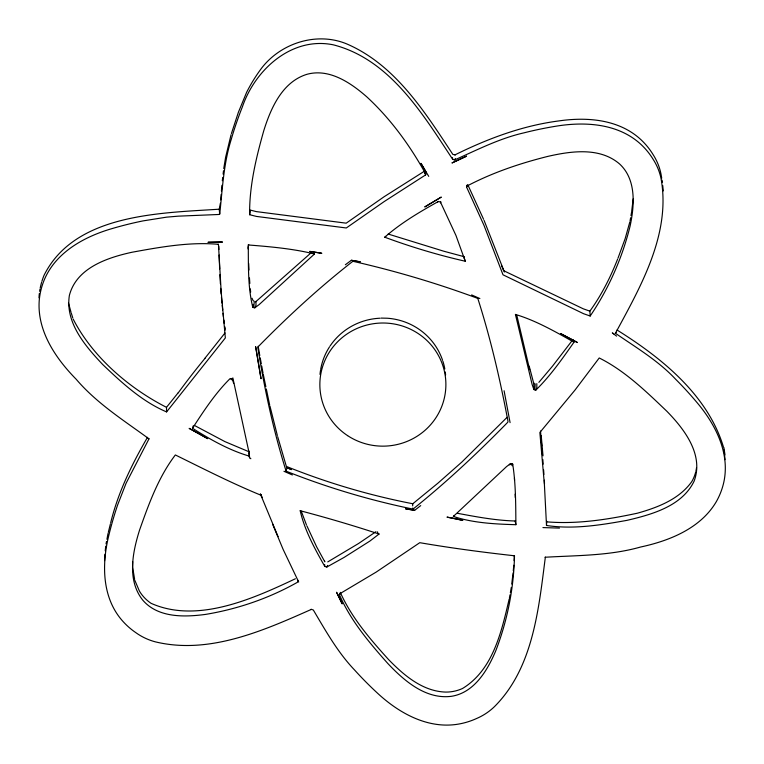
<?xml version="1.0" encoding="UTF-8"?>
<svg xmlns="http://www.w3.org/2000/svg" width="764" height="764" viewBox="0 0 764 764"><rect width="100%" height="100%" fill="white"/><g stroke="black" fill="none" stroke-linecap="round" stroke-linejoin="round"><path stroke-width="1.15" d="M132.678 561.635L132.649 567.318L134.636 579.399M300.195 510.734C304.664 530.493 314.844 548.896 324.796 566.439L326.82 567.041L344.096 557.414L369.9 541.065L379.059 534.036C353.398 525.556 326.343 517.6 300.195 510.734L300.911 510.849M533.845 382.965L533.893 389.516L535.889 390.07C550.424 375.812 562.294 358.813 573.993 342.186C555.524 331.796 535.831 320.498 515.433 314.434L532.155 384.607L533.893 389.516M515.891 524.696C515.71 504.546 515.834 484.032 512.711 464.12L510.715 463.5L506.561 466.594L453.386 516.435C473.069 523.025 495.282 524.104 515.891 524.696L515.146 521.029M39.002 297.826L39.117 295.678A72.704 71.042 -1.2 0 1 39.346 293.491M514.105 560.595L514.382 555.839M250.859 458.725L249.542 457.751L249.169 453.186L232.839 377.865M232.476 379.584L232.409 380.443L232.103 378.552L230.05 378.648C215.352 393.183 203.74 410.936 192.509 428.27C210.062 439.405 229.181 450.244 249.322 456.127L249.58 457.149M248.271 244.967C248.491 265.633 247.765 287.102 252.769 307.224L254.746 307.854L259.149 304.597L314.501 253.973C293.233 248.739 270.112 246.657 248.271 244.967L248.768 244.814M193.263 425.806L192.509 428.27M633.203 198.841L631.656 211.504M220.395 203.195L219.22 209.355L219.726 214.035L218.58 214.493L178.279 216.155L166.552 217.157L143.059 220.892A364.065 355.766 -1.2 0 0 108.841 229.553C82.292 237.824 55.314 253.256 44.169 280.092A72.666 71.004 -1.2 0 0 39.231 300.472C36.978 330.955 55.715 358.431 76.171 379.24C96.741 403.363 123.778 420.391 148.99 438.851L126.079 483.268L117.618 504.985A367.742 359.357 -1.2 0 0 108.135 538.267C102.013 565.093 102.395 595.92 120.359 618.362A72.36 70.718 -1.2 0 0 135.963 632.745A58.637 57.3 -1.2 0 0 155.264 641.827C209.002 654.853 263.208 630.749 311.406 609.376L313.307 609.978C325.665 630.806 337.602 652.189 354.458 669.875A365.66 357.332 -1.2 0 0 379.106 694.648C399.906 713.433 427.229 728.398 456.127 724.463A72.217 70.575 -1.2 0 0 476.698 718.456A58.799 57.453 -1.2 0 0 494.432 706.671C533.377 667.793 538.696 608.516 545.362 557.109M220.672 199.92L221.13 194.457M221.426 191.029L221.923 185.308M513.074 572.933L511.737 584.049M513.284 570.737L513.8 565.255M252.769 307.224L253.037 304.397M224.969 333.008L204.972 358.221M231.072 379.527L231.186 378.457M467.272 184.859L466.546 186.989L483.956 225.294L503.008 274.811L583.62 313.727L590.18 316.019C608.669 288.763 622.278 257.955 630.128 225.953C634.492 205.468 636.498 179.559 619.614 163.993C599.941 147.003 571.357 151.033 548.036 156.343C519.988 163.334 492.369 172.654 466.756 186.168L466.546 186.989M222.314 180.743L222.706 177.429M223.098 174.116L223.489 170.811M286.758 468.466L286.118 471.178C327.002 487.451 369.9 500.277 413.009 509.101C446.434 482.275 477.777 452.909 507.735 422.282L508.003 421.422C500.21 379.909 490.641 338.643 477.786 298.39L477.385 298.065M534.867 389.907L535.182 383.862M223.747 168.605L225.609 157.269L231.072 134.665M630.08 220.863L630.615 217.74M630.969 215.658L631.503 212.535M219.726 214.035C222.458 189.071 223.575 163.677 231.196 139.525A367.771 359.395 -1.2 0 1 242.417 106.769C255.128 69.581 291.8 36.328 333.266 44.818C389.774 59.239 422.712 113.922 452.718 159.389L454.647 159.934C477.29 149.82 499.608 138.37 523.999 132.84A365.66 357.332 -1.2 0 1 558.637 125.783C586.37 121.657 617.541 123.892 639.563 143.155A72.217 70.575 -1.2 0 1 653.163 159.361A58.799 57.462 -1.2 0 1 661.099 178.814C670.983 234.042 640.662 286.529 615.431 333.276C636.078 347.544 658.157 360.598 675.557 379.164A364.094 355.795 -1.2 0 1 699.012 404.968C716.393 426.283 729.916 453.997 723.833 482.113A72.666 71.014 -1.2 0 1 716.279 501.719C700.617 528.354 669.512 540.816 640.614 547.014C609.5 555.858 576.915 555.361 545.047 557.252M509.416 598.059L509.98 594.86M510.362 592.73L511.297 587.401M440.809 201.686L440.608 202.852L440.446 202.049L438.44 201.457C419.751 211.915 400.833 223.012 384.76 237.212C410.65 246.829 438.326 255.128 465.257 261.231L455.984 235.522L440.446 202.049M106.053 543.882L106.492 541.581M106.931 539.269L108.02 533.501M629.832 221.942L625.162 238.635L617.981 258.203M509.168 599.11C501.518 631.58 493.143 669.847 462.535 688.488A39.012 38.124 -1.2 0 1 445.889 692.089C422.702 691.477 403.812 675.242 388.475 659.456C370.015 639.019 351.621 617.732 340.276 592.367M249.37 451.228L249.322 456.127M108.287 532.432L110.408 523.894M253.724 307.644L254.297 301.436L253.008 300.481L252.044 298.237M512.711 464.12L512.262 465.773L512.071 464.617M110.675 522.824C118.048 492.427 131.895 464.245 147.49 437.314M231.425 133.528L238.406 112.222L246.657 92.243A169.398 165.54 -1.2 0 1 261.469 68.321C281.276 42.354 318.617 30.99 348.804 44.818C396.153 66.153 425.328 112.652 452.842 154.423L455.487 154.863M425.548 174.956L425.825 174.173C410.144 145.723 390.767 118.993 366.844 96.904C350.8 82.827 329.217 68.063 306.813 74.347C282.25 81.968 270.8 108.182 263.761 130.749C256.036 158.033 249.284 186.215 249.618 214.703L256.389 216.413L346.293 227.978L384.187 201.562L425.548 174.956L424.679 172.635M535.889 390.07L536.844 387.405L536.815 383.652M617.579 259.216C610.388 277.466 601.392 295.248 589.865 311.139L590.18 316.019M546.508 525.47L544.426 484.882L539.861 432.491L574.996 390.079L599.224 357.972C624.818 370.693 646.191 391.54 666.829 411.233C684.305 429.082 703.988 454.695 694.142 481.1C682.109 506.188 651.959 514.506 626.938 520.36C600.619 525.088 573.019 529.576 546.508 525.47L546.69 521.296M339.722 593.809L339.359 594.573C350.581 620.616 369.184 642.534 387.854 663.534C404.223 680.877 425.901 699.69 451.553 696.29C474.377 692.642 487.594 670.229 495.807 650.689C507.42 620.511 513.838 588.089 514.487 555.781C483.068 552.305 451.075 548.055 419.78 542.688L376.165 572.102L339.722 593.809L340.228 593.322M249.618 214.703L250.248 211.638L249.513 209.899L256.293 211.599L346.197 223.174L384.111 196.74L424.211 171.337M254.746 307.854L255.988 305.304L255.959 301.388M326.82 567.041L327.641 565.398M454.647 159.934L455.401 158.53M507.086 417.325L461.924 461.991L438.058 483.058L412.789 503.753L412.646 505.873M615.431 333.276L615.985 332.416M511.011 464.751L511.756 463.681M286.118 471.178C273.483 430.82 264.525 389.373 257.84 347.639L258.117 346.789C287.99 316.334 319.495 287.35 353.121 261.087M571.405 341.565L552.553 366.109L538.878 382.353M178.174 392.772L166.495 407.327C128.992 388.217 92.578 356.998 73.115 318.989M166.59 411.911L225.351 337.927L221.188 291.934L218.447 244.327C189.806 241.73 160.306 247.078 131.981 252.254C107.294 257.649 76.476 267.897 69.381 295.401C65.007 322.599 85.31 346.149 102.748 364.552C121.829 382.774 142.142 401.558 166.59 411.911L166.495 407.327M261.317 495.368C232.036 483.373 203.53 468.819 175.348 454.952C158.444 477.137 148.789 503.963 139.573 530.054C132.554 552.382 126.824 580.392 142.897 600.303C158.158 617.942 184.42 617.216 205.583 614.399C237.843 609.042 269.32 598.231 297.798 582.082L297.845 580.296M509.301 464.856L510.715 463.5M466.756 186.168L467.472 185.49M453.386 516.435L454.427 515.471M310.996 252.894L255.568 301.895M384.76 237.212L385.782 236.382M414.661 510.314L405.713 508.862L414.661 510.314L420.725 505.615M345.357 264.745L351.383 260.285L360.169 261.813L351.383 260.285M375.945 531.696L358.536 543.519L327.766 561.903M437.638 201.963L438.44 201.457M295.391 578.759C253.132 598.699 197.313 623.959 151.062 603.312A39.031 38.143 -1.2 0 1 139.43 591.126L134.884 580.459M219.564 209.174C160.201 213.08 74.862 213.576 44.054 275.288A72.704 71.042 -1.2 0 0 41.886 281.381M454.771 154.968C487.527 138.762 522.099 125.735 558.57 120.96C586.294 116.882 617.455 119.088 639.468 138.341A72.255 70.603 -1.2 0 1 653.067 154.557A58.828 57.491 -1.2 0 1 661.003 174.011L661.719 178.127M339.359 594.573L339.865 594.402M515.614 520.991C496.314 520.58 476.717 516.894 457.646 513.332M217.921 244.423L218.447 244.327M310.528 609.519L311.406 609.376M464.483 256.78L443.788 251.222L388.179 234.042M412.789 503.753C369.766 495.435 326.982 482.8 286.347 466.403L277.666 436.626M352.958 261.307C395.122 270.857 437.256 283.358 477.786 298.39M381.055 318.091L387.262 318.225A63.011 61.569 -1.2 0 1 442.547 360.197M542.927 527.59L559.468 528.096M513.924 555.762L514.487 555.781M589.865 311.139L583.314 308.837L503.438 270.58M313.259 253.763L314.501 253.973M248.472 451.543L224.931 441.621L194.81 425.643M471.627 294.923L479.868 298.552M546.957 521.86C577.202 524.352 607.772 519.539 637.367 513.207C657.699 507.506 679.148 499.341 691.84 481.53A38.84 37.952 -1.2 0 0 695.67 472.123M379.059 534.036L377.941 533.597L377.521 531.83M287.245 467.864L291.495 469.602L286.443 467.31M292.364 474.979L283.95 471.292M515.433 314.434L516.187 314.749M613.941 333.916L612.289 332.903L616.577 336.122M617.035 330.01C661.586 357.858 707.559 394.778 723.413 446.873M573.993 342.186L573.086 339.98M148.417 438.402L148.99 438.851M298.686 582.006L283.129 549.402L272.672 524.343M262.329 497.593L260.343 493.888L278.067 536.624M428.738 176.379L420.954 163.324L426.322 172.54M425.233 173.151L425.825 174.173M465.257 261.231L464.206 257.974M467.864 184.898L483.583 219.287M484.061 220.347L504.402 272.032M306.889 525.871L316.64 546.833L324.805 561.779L324.671 561.072M260.772 494.499L261.107 495.282M501.49 265.519L503.562 270.437M306.431 524.839L301.465 511.699M533.835 383.786L529.213 366.223M232.103 378.552L233.688 383.404M71.062 312.39L68.483 303.041M71.367 313.336L72.761 317.853M269.95 406.076L277.351 435.48M516.941 315.895L529.662 369.623M263.227 374.15L265.853 386.699M266.321 388.971L269.663 404.949M504.087 390.757L510.085 422.626M412.789 507.984L413.009 509.101M259.779 355.508L258.175 346.254M260.209 357.838L261.288 363.664M261.718 365.994L263.007 372.985M662.082 180.189L662.436 182.252M723.871 447.494L724.998 454.847M723.89 450.015L724.367 453.167M452.46 157.67L452.718 159.389M250.306 288.821L250.668 292.087M223.909 320.106L224.263 323.506M224.616 326.906L224.969 330.296M221.971 303.05L221.445 297.368M222.209 305.333L222.687 309.917M223.04 313.345L223.403 316.773M662.741 185.499L663.257 190.914M224.759 326.744L224.979 329.093M541.218 435.556L543.003 455.85M540.95 436.836L540.53 431.03M541.332 441.372L541.724 445.909M542.02 449.318L542.507 454.991M249.847 283.444L249.456 277.924M220.691 288.324L221.168 293.978M249.169 453.186L249.542 457.751M724.616 455.306L724.96 459.67M542.841 459.565L543.185 464.149M543.605 469.87L543.939 474.454M324.662 564.52L324.796 566.439M219.898 274.677L220.404 283.788M514.449 478.121L514.564 480.317M248.682 263.465L248.988 270.064M218.743 246.161L218.886 249.484M219.125 255.023L219.66 268.88M515.156 494.117L515.299 497.622M544.36 480.174L544.493 483.736M248.052 246.753L248.128 248.997M320.001 374.417A63.011 61.569 -1.2 0 1 320.498 370.416M320.66 369.423A63.011 61.569 -1.2 0 1 329.446 346.971M330.01 346.121A63.011 61.569 -1.2 0 1 380.023 318.216M442.862 361.152A63.011 61.569 -1.2 0 1 444.82 368.974M445.278 371.963A63.011 61.569 -1.2 0 1 445.593 374.971M696.52 467.749A38.84 37.952 -1.2 0 1 695.937 471.044M39.633 291.313A72.704 71.042 -1.2 0 1 39.995 289.145M40.215 288.018A72.704 71.042 -1.2 0 1 41.581 282.403M104.601 560.633A169.388 165.53 -1.2 0 1 104.945 554.263M105.241 550.796A169.388 165.53 -1.2 0 1 105.757 546.184M178.251 392.82A761.956 745.912 1.7 0 1 205.048 358.278M441.134 197.169L424.918 206.853L441.134 197.169M466.47 156.2L452.126 162.894L466.47 156.2M222.334 242.045L208.152 242.283L222.334 242.045M316.582 252.445L309.726 251.404L321.825 253.295L316.582 252.445M452.823 518.221L446.978 517.113L462.869 520.36L452.823 518.221M572.647 339.837L560.432 333.505L577.431 342.539L572.647 339.837M194.352 431.183L189.128 428.375L207.722 438.66L194.352 431.183M338.404 595.93L336.552 592.234L342.196 603.885L338.404 595.93M261.021 378.629L255.673 346.837L261.021 378.629M347.582 435.623A63.011 61.569 -1.2 0 0 445.727 388.886A63.011 61.569 -1.2 0 0 355.317 329.236A63.011 61.569 -1.2 0 0 347.582 435.623"/></g></svg>
